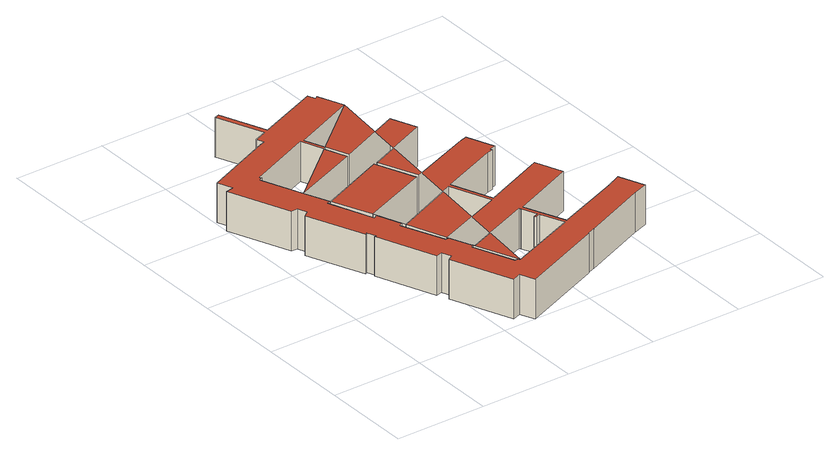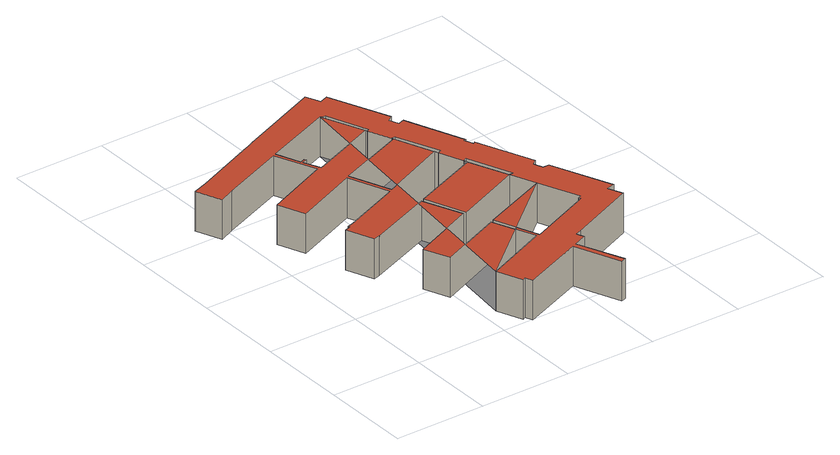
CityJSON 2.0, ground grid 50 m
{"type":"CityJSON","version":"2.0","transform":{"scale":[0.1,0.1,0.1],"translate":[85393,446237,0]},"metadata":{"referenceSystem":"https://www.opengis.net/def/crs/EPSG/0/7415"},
"CityObjects":{
"building1":{"type":"Building","attributes":{"yearOfConstruction":"1963-01-01Z","measuredHeight":21.71,"storeysAboveGround":8},"geometry":[{"type":"MultiSurface","lod":"1.2","boundaries":[[[0,1,2,3,4,5,6,7,8,9,10,11,12,13,0,14,15,16,17,18,19,20,21,14,22,23,24,25,26,27,28,29,22,30,31,32,33,34,35,30,36,37,38,39,40,41,42,43,44,45,46,47,48,49,50,51,52,53,54,55,56,57,58,59,60,61,62,63,64,65,66,67,68,69,70,71,72,73,74,75,76,77,78,79,80,81,82,83,84,85,86,87,88,89,90,91,92,36]],[[36,92,93,94]],[[92,91,95,93]],[[91,90,96,95]],[[90,89,97,96]],[[89,88,98,97]],[[88,87,99,98]],[[87,86,100,99]],[[86,85,101,100]],[[85,84,102,101]],[[84,83,103,102]],[[83,82,104,103]],[[82,81,105,104]],[[81,80,106,105]],[[80,79,107,106]],[[79,78,108,107]],[[78,77,109,108]],[[77,76,110,109]],[[76,75,111,110]],[[75,74,112,111]],[[74,73,113,112]],[[73,72,114,113]],[[72,71,115,114]],[[71,70,116,115]],[[70,69,117,116]],[[69,68,118,117]],[[68,67,119,118]],[[67,66,120,119]],[[66,65,121,120]],[[65,64,122,121]],[[64,63,123,122]],[[63,62,124,123]],[[62,61,125,124]],[[61,60,126,125]],[[60,59,127,126]],[[59,58,128,127]],[[58,57,129,128]],[[57,56,130,129]],[[56,55,131,130]],[[55,54,132,131]],[[54,53,133,132]],[[53,52,134,133]],[[52,51,135,134]],[[51,50,136,135]],[[50,49,137,136]],[[49,48,138,137]],[[48,47,139,138]],[[47,46,140,139]],[[46,45,141,140]],[[45,44,142,141]],[[44,43,143,142]],[[43,42,144,143]],[[42,41,145,144]],[[41,40,146,145]],[[40,39,147,146]],[[39,38,148,147]],[[38,37,149,148]],[[37,36,94,149]],[[36,30,150,94]],[[30,35,151,150]],[[35,34,152,151]],[[34,33,153,152]],[[33,32,154,153]],[[32,31,155,154]],[[31,30,150,155]],[[30,22,156,150]],[[22,29,157,156]],[[29,28,158,157]],[[28,27,159,158]],[[27,26,160,159]],[[26,25,161,160]],[[25,24,162,161]],[[24,23,163,162]],[[23,22,156,163]],[[22,14,164,156]],[[14,21,165,164]],[[21,20,166,165]],[[20,19,167,166]],[[19,18,168,167]],[[18,17,169,168]],[[17,16,170,169]],[[16,15,171,170]],[[15,14,164,171]],[[14,0,172,164]],[[0,13,173,172]],[[13,12,174,173]],[[12,11,175,174]],[[11,10,176,175]],[[10,9,177,176]],[[9,8,178,177]],[[8,7,179,178]],[[7,6,180,179]],[[6,5,181,180]],[[5,4,182,181]],[[4,3,183,182]],[[3,2,184,183]],[[2,1,185,184]],[[1,0,172,185]],[[94,93,95,96,97,98,99,100,101,102,103,104,105,106,107,108,109,110,111,112,113,114,115,116,117,118,119,120,121,122,123,124,125,126,127,128,129,130,131,132,133,134,135,136,137,138,139,140,141,142,143,144,145,146,147,148,149,94,150,151,152,153,154,155,150,156,157,158,159,160,161,162,163,156,164,165,166,167,168,169,170,171,164,172,173,174,175,176,177,178,179,180,181,182,183,184,185,172]]],"semantics":{"surfaces":[{"type":"GroundSurface"},{"type":"WallSurface"},{"type":"RoofSurface"}],"values":[0,1,1,1,1,1,1,1,1,1,1,1,1,1,1,1,1,1,1,1,1,1,1,1,1,1,1,1,1,1,1,1,1,1,1,1,1,1,1,1,1,1,1,1,1,1,1,1,1,1,1,1,1,1,1,1,1,1,1,1,1,1,1,1,1,1,1,1,1,1,1,1,1,1,1,1,1,1,1,1,1,1,1,1,1,1,1,1,1,1,1,1,1,1,1,1,1,1,2]}}]}
},
"vertices":[
[734,190,0],[1109,340,0],[1056,470,0],[1029,460,0],[1024,470,0],[1051,480,0],[1015,560,0],[1013,560,0],[1009,570,0],[638,420,0],[636,430,0],[620,420,0],[709,200,0],[728,200,0],[578,560,0],[954,710,0],[865,930,0],[494,770,0],[487,790,0],[467,780,0],[564,550,0],[579,550,0],[427,940,0],[798,1090,0],[709,1310,0],[333,1150,0],[332,1150,0],[316,1150,0],[413,910,0],[434,920,0],[280,1290,0],[651,1440,0],[555,1680,0],[202,1530,0],[208,1520,0],[190,1510,0],[924,1830,0],[574,1680,0],[669,1450,0],[1020,1600,0],[1078,1460,0],[728,1310,0],[816,1100,0],[1167,1240,0],[1170,1240,0],[1204,1250,0],[1265,1100,0],[1231,1090,0],[1234,1080,0],[1197,1070,0],[884,940,0],[972,720,0],[1323,870,0],[1384,720,0],[1034,570,0],[1126,350,0],[1476,490,0],[1477,490,0],[1560,530,0],[1617,390,0],[1534,360,0],[1181,210,0],[1179,210,0],[1134,190,0],[1136,190,0],[680,0,0],[646,80,0],[601,60,0],[464,390,0],[493,410,0],[473,460,0],[439,450,0],[310,770,0],[321,770,0],[301,820,0],[290,810,0],[161,1120,0],[190,1140,0],[170,1190,0],[136,1190,0],[0,1520,0],[45,1530,0],[11,1610,0],[383,1770,0],[413,1780,0],[398,1820,0],[470,1850,0],[366,2100,0],[393,2110,0],[495,1860,0],[834,2000,0],[850,1960,0],[866,1970,0],[866,1970,217],[924,1830,217],[850,1960,217],[834,2000,217],[495,1860,217],[393,2110,217],[366,2100,217],[470,1850,217],[398,1820,217],[413,1780,217],[383,1770,217],[11,1610,217],[45,1530,217],[0,1520,217],[136,1190,217],[170,1190,217],[190,1140,217],[161,1120,217],[290,810,217],[301,820,217],[321,770,217],[310,770,217],[439,450,217],[473,460,217],[493,410,217],[464,390,217],[601,60,217],[646,80,217],[680,0,217],[1136,190,217],[1134,190,217],[1179,210,217],[1181,210,217],[1534,360,217],[1617,390,217],[1560,530,217],[1477,490,217],[1476,490,217],[1126,350,217],[1034,570,217],[1384,720,217],[1323,870,217],[972,720,217],[884,940,217],[1197,1070,217],[1234,1080,217],[1231,1090,217],[1265,1100,217],[1204,1250,217],[1170,1240,217],[1167,1240,217],[816,1100,217],[728,1310,217],[1078,1460,217],[1020,1600,217],[669,1450,217],[574,1680,217],[280,1290,217],[190,1510,217],[208,1520,217],[202,1530,217],[555,1680,217],[651,1440,217],[427,940,217],[434,920,217],[413,910,217],[316,1150,217],[332,1150,217],[333,1150,217],[709,1310,217],[798,1090,217],[578,560,217],[579,550,217],[564,550,217],[467,780,217],[487,790,217],[494,770,217],[865,930,217],[954,710,217],[734,190,217],[728,200,217],[709,200,217],[620,420,217],[636,430,217],[638,420,217],[1009,570,217],[1013,560,217],[1015,560,217],[1051,480,217],[1024,470,217],[1029,460,217],[1056,470,217],[1109,340,217]
]}
